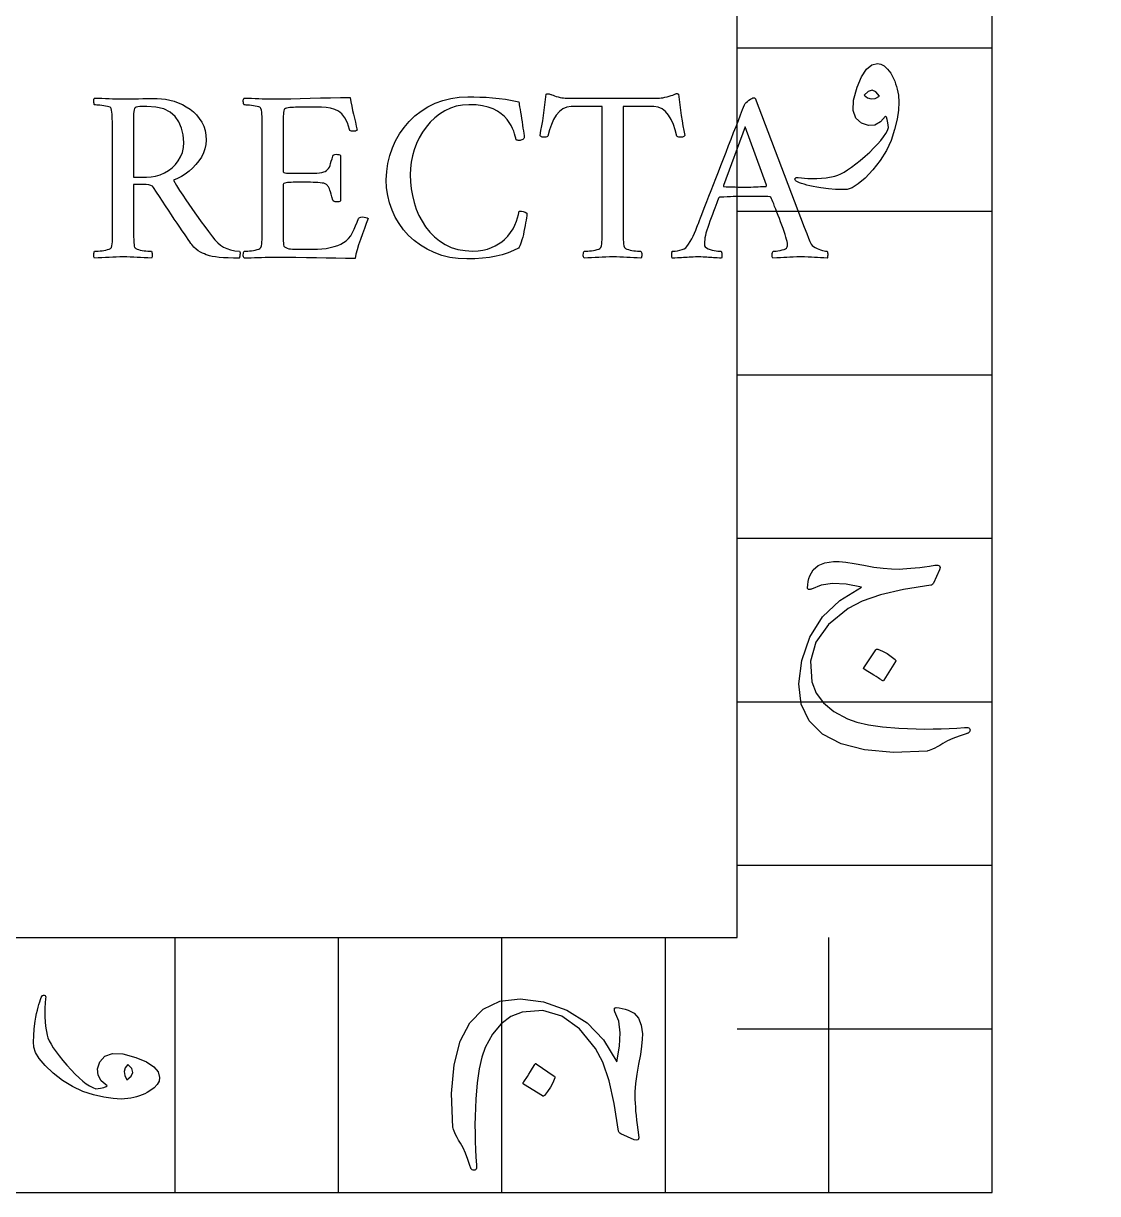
# Model space of a CAD drawing. Header units: millimetres. Extents: x -65 to 65, y -65 to 75.
# Drawn here: x 15.1 to 31.44, y -29.85 to -12.06 of the extents above; entities that cross this region are included whole.
import ezdxf

# ---------------------------------------------------------------- set-up
doc = ezdxf.new("R2010")
doc.units = ezdxf.units.MM
for name, color, linetype in [('CUT_OUTER', 1, 'Continuous'), ('ENGRAVE', 7, 'Continuous'), ('TEXT', 5, 'Continuous')]:
    doc.layers.add(name, color=color, linetype=linetype)

msp = doc.modelspace()

# ---------------------------------------------------------------- linework, layer by layer
at = {"layer": 'CUT_OUTER'}
msp.add_arc((-0.0001, -0.0002), 64.9998, 178.916906, 2.285404, dxfattribs=at)
at = {"layer": 'ENGRAVE'}
for points in [[(-29.835, 0), (-29.835, -29.835), (29.835, -29.835), (29.835, 0)], [(-25.9565, 0), (-25.9565, -25.9565), (25.9565, -25.9565), (25.9565, 0)], [(29.835, -12.4313), (25.9565, -12.4313)], [(29.835, -14.9175), (25.9565, -14.9175)], [(29.835, -17.4038), (25.9565, -17.4038)], [(29.835, -19.89), (25.9565, -19.89)], [(29.835, -22.3763), (25.9565, -22.3763)], [(29.835, -24.8625), (25.9565, -24.8625)], [(17.4038, -29.835), (17.4038, -25.9565)], [(19.89, -29.835), (19.89, -25.9565)], [(22.3763, -29.835), (22.3763, -25.9565)], [(24.8625, -29.835), (24.8625, -25.9565)], [(27.3488, -29.835), (27.3488, -25.9565)], [(29.835, -27.3488), (25.9565, -27.3488)]]:
    msp.add_lwpolyline(points, dxfattribs=at)
for radius in [63.7, 63.7, 61.9938, 58.825, 58.825, 56.3225, 51.675, 51.675, 48.945, 43.875, 43.875]:
    msp.add_circle((0, 0), radius, dxfattribs=at)
at = {"layer": 'TEXT'}
for points in [[(27.7794, -13.0258), (27.8479, -12.8667), (27.922, -12.7536), (28.0018, -12.6866), (28.0872, -12.6654), (28.1406, -12.6748), (28.1922, -12.703), (28.242, -12.7499), (28.2898, -12.8156), (28.3128, -12.8536), (28.333, -12.8925), (28.3504, -12.9324), (28.3649, -12.9732), (28.3773, -13.0152), (28.3884, -13.0586), (28.398, -13.1034), (28.4062, -13.1496), (28.4139, -13.2526), (28.4071, -13.3739), (28.3858, -13.5135), (28.3499, -13.6714), (28.2969, -13.8349), (28.2242, -13.9913), (28.1317, -14.1408), (28.0196, -14.2832), (27.9021, -14.4073), (27.7972, -14.4981), (27.705, -14.5555), (27.6255, -14.5797), (27.5443, -14.5839), (27.4509, -14.5816), (27.3454, -14.5727), (27.2276, -14.5572), (27.1679, -14.5474), (27.1127, -14.537), (27.0619, -14.5259), (27.0155, -14.514), (26.9734, -14.5019), (26.9353, -14.4901), (26.9012, -14.4785), (26.871, -14.4671), (26.8532, -14.4572), (26.841, -14.4464), (26.8344, -14.4347), (26.8335, -14.422), (26.8394, -14.4094), (26.8495, -14.4014), (26.8638, -14.3981), (26.8823, -14.3995), (27.027, -14.4136), (27.1685, -14.4145), (27.3067, -14.4023), (27.4416, -14.377), (27.4832, -14.3641), (27.5293, -14.3442), (27.5798, -14.3172), (27.6349, -14.2832), (27.6943, -14.2421), (27.7583, -14.194), (27.8266, -14.1389), (27.8995, -14.0767), (27.9708, -14.0125), (28.0346, -13.951), (28.0909, -13.8923), (28.1397, -13.8365), (28.1808, -13.7833), (28.2138, -13.7324), (28.2389, -13.6838), (28.2561, -13.6376), (28.2462, -13.5677), (28.2354, -13.5156), (28.2237, -13.4813), (28.211, -13.4649), (28.1348, -13.5548), (28.0487, -13.6029), (27.9527, -13.6092), (27.8469, -13.5738), (27.7597, -13.4973), (27.7193, -13.3805), (27.7259, -13.2233), (27.7794, -13.0258)], [(24.7721, -13.1909), (24.7963, -13.1897), (24.8238, -13.1862), (24.8545, -13.1804), (24.8885, -13.1722), (24.9218, -13.163), (24.9504, -13.1543), (24.9744, -13.1461), (24.9936, -13.1384), (25.0074, -13.1318), (25.0189, -13.1271), (25.0281, -13.1243), (25.0349, -13.1234), (25.0408, -13.1238), (25.0471, -13.1252), (25.0539, -13.1276), (25.0612, -13.1309), (25.0709, -13.2146), (25.0813, -13.297), (25.0925, -13.3779), (25.1043, -13.4574), (25.1169, -13.5355), (25.1301, -13.6122), (25.1441, -13.6875), (25.1587, -13.7614), (25.1543, -13.7654), (25.1484, -13.7699), (25.1412, -13.7748), (25.1325, -13.7802), (25.1226, -13.7849), (25.1118, -13.7877), (25.1001, -13.7887), (25.0874, -13.7877), (25.0687, -13.7865), (25.0537, -13.783), (25.0424, -13.7772), (25.0349, -13.7689), (25.0131, -13.6772), (24.9852, -13.5935), (24.9511, -13.5177), (24.911, -13.4499), (24.8646, -13.3941), (24.8116, -13.3542), (24.752, -13.3303), (24.6858, -13.3223), (24.2204, -13.3223), (24.2204, -15.1915), (24.2205, -15.2321), (24.2209, -15.2713), (24.2214, -15.309), (24.2223, -15.3454), (24.224, -15.3794), (24.2274, -15.4101), (24.2325, -15.4376), (24.2392, -15.4617), (24.2457, -15.4709), (24.2579, -15.4796), (24.2758, -15.4878), (24.2992, -15.4955), (24.3258, -15.5024), (24.3532, -15.5082), (24.3812, -15.5128), (24.4099, -15.5162), (24.4368, -15.5186), (24.4592, -15.5204), (24.4771, -15.5215), (24.4906, -15.5218), (24.4957, -15.5307), (24.4996, -15.5424), (24.5022, -15.557), (24.5038, -15.5744), (24.5037, -15.5917), (24.5014, -15.6063), (24.4971, -15.618), (24.4906, -15.6269), (24.4349, -15.6233), (24.3804, -15.6199), (24.327, -15.6167), (24.2748, -15.6138), (24.2229, -15.6113), (24.1702, -15.6095), (24.1168, -15.6085), (24.0627, -15.6081), (24.01, -15.6085), (23.9567, -15.6095), (23.903, -15.6113), (23.8488, -15.6138), (23.7941, -15.6167), (23.739, -15.6199), (23.6834, -15.6233), (23.6273, -15.6269), (23.6209, -15.618), (23.6166, -15.6063), (23.6143, -15.5917), (23.6142, -15.5744), (23.6157, -15.557), (23.6184, -15.5424), (23.6223, -15.5307), (23.6273, -15.5218), (23.641, -15.5215), (23.6593, -15.5204), (23.6822, -15.5186), (23.7099, -15.5162), (23.7396, -15.5128), (23.7686, -15.5082), (23.7968, -15.5024), (23.8244, -15.4955), (23.8484, -15.4878), (23.8662, -15.4796), (23.8775, -15.4709), (23.8826, -15.4617), (23.8893, -15.4376), (23.8943, -15.4101), (23.8977, -15.3794), (23.8995, -15.3454), (23.9003, -15.309), (23.9009, -15.2713), (23.9012, -15.2321), (23.9013, -15.1915), (23.9013, -13.3223), (23.4284, -13.3223), (23.3623, -13.3303), (23.3027, -13.3542), (23.2497, -13.3941), (23.2032, -13.4499), (23.1629, -13.5177), (23.1281, -13.5935), (23.0991, -13.6772), (23.0756, -13.7689), (23.0681, -13.7772), (23.0568, -13.783), (23.0418, -13.7865), (23.023, -13.7877), (23.0105, -13.7887), (22.9991, -13.7877), (22.9889, -13.7849), (22.9799, -13.7802), (22.972, -13.7748), (22.9653, -13.7699), (22.9598, -13.7654), (22.9555, -13.7614), (22.97, -13.6875), (22.9836, -13.6122), (22.9963, -13.5355), (23.008, -13.4574), (23.0191, -13.3779), (23.0296, -13.297), (23.0397, -13.2146), (23.0493, -13.1309), (23.0592, -13.1279), (23.07, -13.1266), (23.0817, -13.127), (23.0944, -13.129), (23.1068, -13.1319), (23.1178, -13.1351), (23.1274, -13.1385), (23.1356, -13.1421), (23.1543, -13.1497), (23.1765, -13.1576), (23.2022, -13.1657), (23.2314, -13.174), (23.2613, -13.1814), (23.2891, -13.1867), (23.3148, -13.1899), (23.3383, -13.1909)], [(28.1209, -13.1646), (28.0656, -13.0976), (28.0083, -13.0727), (27.9492, -13.09), (27.8882, -13.1496), (27.938, -13.19), (27.9933, -13.2059), (28.0543, -13.1975), (28.1209, -13.1646)], [(17.1339, -13.1984), (17.1963, -13.201), (17.2596, -13.2087), (17.3239, -13.2217), (17.3891, -13.2397), (17.4535, -13.2627), (17.5153, -13.2904), (17.5746, -13.3228), (17.6312, -13.3598), (17.6839, -13.4017), (17.7312, -13.4485), (17.773, -13.5002), (17.8095, -13.5569), (17.8391, -13.6185), (17.8602, -13.685), (17.8729, -13.7564), (17.8771, -13.8328), (17.8725, -13.898), (17.8588, -13.9623), (17.8359, -14.0256), (17.8039, -14.088), (17.7647, -14.148), (17.7204, -14.2043), (17.6709, -14.2569), (17.6162, -14.3057), (17.5584, -14.3493), (17.4994, -14.3864), (17.4392, -14.4169), (17.3779, -14.4408), (17.4262, -14.5199), (17.4736, -14.5956), (17.52, -14.6681), (17.5655, -14.7373), (17.6111, -14.8048), (17.6575, -14.872), (17.7049, -14.939), (17.7532, -15.0057), (17.8034, -15.0741), (17.8564, -15.146), (17.9123, -15.2214), (17.9709, -15.3004), (18.0112, -15.3496), (18.053, -15.3923), (18.0965, -15.4284), (18.1417, -15.458), (18.1913, -15.4817), (18.2482, -15.5002), (18.3124, -15.5136), (18.3838, -15.5218), (18.3899, -15.531), (18.3932, -15.5434), (18.3937, -15.5591), (18.3913, -15.5781), (18.3878, -15.5966), (18.3847, -15.6109), (18.3822, -15.621), (18.38, -15.6269), (18.292, -15.6261), (18.2116, -15.6236), (18.139, -15.6195), (18.0741, -15.6138), (18.0173, -15.6068), (17.9686, -15.5992), (17.9281, -15.5909), (17.8959, -15.5819), (17.8752, -15.5733), (17.8508, -15.5626), (17.8227, -15.5498), (17.7908, -15.5349), (17.7572, -15.5158), (17.7241, -15.4904), (17.6915, -15.4586), (17.6594, -15.4205), (17.6458, -15.4019), (17.6275, -15.3764), (17.6045, -15.3437), (17.5768, -15.3041), (17.5454, -15.2586), (17.5111, -15.2084), (17.4741, -15.1535), (17.4342, -15.0939), (17.3922, -15.0309), (17.3488, -14.9658), (17.304, -14.8986), (17.2578, -14.8293), (17.2113, -14.7593), (17.1658, -14.6899), (17.1212, -14.6213), (17.0776, -14.5534), (17.0593, -14.5337), (17.0344, -14.5196), (17.003, -14.5112), (16.965, -14.5084), (16.7736, -14.5084), (16.7736, -15.1915), (16.7736, -15.1971), (16.7736, -15.2028), (16.7736, -15.2084), (16.7736, -15.214), (16.7736, -15.2197), (16.7736, -15.2253), (16.7736, -15.2309), (16.7736, -15.2365), (16.7737, -15.2714), (16.774, -15.3046), (16.7746, -15.3361), (16.7755, -15.366), (16.777, -15.3938), (16.7797, -15.4191), (16.7835, -15.4417), (16.7886, -15.4617), (16.7952, -15.4709), (16.8074, -15.4796), (16.8252, -15.4878), (16.8486, -15.4955), (16.8754, -15.5024), (16.9031, -15.5082), (16.9317, -15.5128), (16.9612, -15.5162), (16.9889, -15.5186), (17.0119, -15.5204), (17.0302, -15.5215), (17.0438, -15.5218), (17.0489, -15.5307), (17.0527, -15.5424), (17.0554, -15.557), (17.057, -15.5744), (17.0568, -15.5917), (17.0546, -15.6063), (17.0503, -15.618), (17.0438, -15.6269), (16.9881, -15.6233), (16.9336, -15.6199), (16.8802, -15.6167), (16.828, -15.6138), (16.776, -15.6113), (16.7234, -15.6095), (16.67, -15.6085), (16.6159, -15.6081), (16.5631, -15.6085), (16.5099, -15.6095), (16.4562, -15.6113), (16.402, -15.6138), (16.3473, -15.6167), (16.2922, -15.6199), (16.2366, -15.6233), (16.1805, -15.6269), (16.1741, -15.618), (16.1697, -15.6063), (16.1675, -15.5917), (16.1674, -15.5744), (16.1689, -15.557), (16.1716, -15.5424), (16.1755, -15.5307), (16.1805, -15.5218), (16.1941, -15.5215), (16.2124, -15.5204), (16.2354, -15.5186), (16.2631, -15.5162), (16.2928, -15.5128), (16.3218, -15.5082), (16.35, -15.5024), (16.3776, -15.4955), (16.4016, -15.4878), (16.4193, -15.4796), (16.4307, -15.4709), (16.4358, -15.4617), (16.4425, -15.4376), (16.4475, -15.4101), (16.4509, -15.3794), (16.4527, -15.3454), (16.4535, -15.309), (16.4541, -15.2713), (16.4544, -15.2321), (16.4545, -15.1915), (16.4508, -13.6263), (16.4507, -13.5856), (16.4503, -13.5461), (16.4497, -13.5077), (16.4489, -13.4706), (16.4471, -13.4357), (16.4437, -13.4044), (16.4387, -13.3766), (16.432, -13.3523), (16.427, -13.3418), (16.4156, -13.3326), (16.3979, -13.3249), (16.3738, -13.3185), (16.3464, -13.3133), (16.3185, -13.3087), (16.2901, -13.3048), (16.2612, -13.3016), (16.2344, -13.2992), (16.212, -13.2974), (16.194, -13.2964), (16.1805, -13.296), (16.1755, -13.2871), (16.1716, -13.2754), (16.1689, -13.2608), (16.1674, -13.2435), (16.1675, -13.2261), (16.1697, -13.2116), (16.1741, -13.1998), (16.1805, -13.1909), (16.2365, -13.1929), (16.2917, -13.1951), (16.3463, -13.1976), (16.4001, -13.2003), (16.4535, -13.2028), (16.5066, -13.2045), (16.5595, -13.2056), (16.6122, -13.2059), (16.6677, -13.2057), (16.7252, -13.205), (16.785, -13.2038), (16.8468, -13.2022), (16.9119, -13.2005), (16.9814, -13.1994), (17.0554, -13.1987), (17.1339, -13.1984)], [(17.5355, -13.8665), (17.5274, -13.7518), (17.5031, -13.6479), (17.4627, -13.5548), (17.406, -13.4724), (17.3304, -13.4051), (17.2329, -13.357), (17.1136, -13.3282), (16.9725, -13.3185), (16.9534, -13.3188), (16.9298, -13.3195), (16.9018, -13.3206), (16.8693, -13.3223), (16.8382, -13.3256), (16.8144, -13.3317), (16.7979, -13.3406), (16.7886, -13.3523), (16.7819, -13.3721), (16.7769, -13.3978), (16.7735, -13.4294), (16.7717, -13.4668), (16.7709, -13.5073), (16.7703, -13.548), (16.7699, -13.5889), (16.7698, -13.6301), (16.7736, -14.3958), (16.9688, -14.3958), (17.0392, -14.3917), (17.1081, -14.3794), (17.1753, -14.3588), (17.2409, -14.3301), (17.3027, -14.294), (17.3586, -14.2513), (17.4087, -14.202), (17.4529, -14.1462), (17.4891, -14.0844), (17.5149, -14.0171), (17.5304, -13.9445), (17.5355, -13.8665)], [(18.8905, -13.2059), (19.0233, -13.2052), (19.1626, -13.2031), (19.3086, -13.1996), (19.461, -13.1947), (19.6159, -13.1897), (19.7688, -13.1862), (19.9199, -13.1841), (20.0691, -13.1834), (20.0792, -13.2514), (20.0907, -13.3167), (20.1036, -13.3791), (20.1179, -13.4386), (20.1327, -13.4973), (20.147, -13.5569), (20.1608, -13.6174), (20.1742, -13.6789), (20.1632, -13.6871), (20.1489, -13.6929), (20.1313, -13.6965), (20.1104, -13.6976), (20.0888, -13.696), (20.0728, -13.6911), (20.0625, -13.6829), (20.0578, -13.6714), (20.0248, -13.5707), (19.9856, -13.4903), (19.9403, -13.43), (19.8889, -13.3899), (19.8322, -13.3636), (19.7707, -13.3448), (19.7045, -13.3336), (19.6337, -13.3298), (19.3184, -13.3298), (19.3048, -13.3299), (19.2865, -13.3303), (19.2635, -13.3309), (19.2358, -13.3317), (19.2063, -13.333), (19.1776, -13.335), (19.15, -13.3377), (19.1232, -13.3411), (19.0998, -13.3455), (19.0819, -13.3514), (19.0697, -13.3587), (19.0632, -13.3673), (19.0581, -13.3875), (19.0543, -13.4105), (19.0516, -13.4363), (19.05, -13.4649), (19.0492, -13.4952), (19.0486, -13.5259), (19.0483, -13.5571), (19.0482, -13.5888), (19.0482, -13.6012), (19.0482, -13.6122), (19.0482, -13.6219), (19.0482, -13.6301), (19.0482, -14.3132), (19.0512, -14.32), (19.0604, -14.3254), (19.0756, -14.3294), (19.097, -14.332), (19.1221, -14.3336), (19.1486, -14.3348), (19.1765, -14.3355), (19.2058, -14.3357), (19.3972, -14.3357), (19.4593, -14.3352), (19.5141, -14.3338), (19.5616, -14.3315), (19.6018, -14.3282), (19.6359, -14.3233), (19.6651, -14.316), (19.6894, -14.3064), (19.7088, -14.2944), (19.7247, -14.2797), (19.7388, -14.2616), (19.751, -14.2402), (19.7613, -14.2156), (19.7709, -14.187), (19.781, -14.1537), (19.7916, -14.1157), (19.8026, -14.073), (19.8073, -14.0615), (19.8176, -14.0533), (19.8336, -14.0483), (19.8551, -14.0467), (19.876, -14.0479), (19.8936, -14.0514), (19.9079, -14.0573), (19.919, -14.0655), (19.919, -14.7561), (19.9096, -14.7627), (19.8964, -14.7674), (19.8795, -14.7702), (19.8589, -14.7711), (19.8385, -14.7695), (19.8223, -14.7645), (19.8103, -14.7563), (19.8026, -14.7448), (19.79, -14.6959), (19.7787, -14.6543), (19.7685, -14.6199), (19.7594, -14.5928), (19.7512, -14.5712), (19.7435, -14.5534), (19.7362, -14.5393), (19.7294, -14.529), (19.7225, -14.5209), (19.7149, -14.5135), (19.7065, -14.5069), (19.6975, -14.5009), (19.6851, -14.4939), (19.6665, -14.4882), (19.6419, -14.4836), (19.6112, -14.4802), (19.5766, -14.4776), (19.5403, -14.4755), (19.5024, -14.4739), (19.4629, -14.4727), (19.4231, -14.4719), (19.3846, -14.4713), (19.3471, -14.471), (19.3109, -14.4708), (19.2857, -14.471), (19.2588, -14.4713), (19.2303, -14.4719), (19.2002, -14.4727), (19.1703, -14.4739), (19.1425, -14.4755), (19.1168, -14.4776), (19.0932, -14.4802), (19.0735, -14.4839), (19.0594, -14.4891), (19.051, -14.4961), (19.0482, -14.5046), (19.0482, -15.2028), (19.0482, -15.207), (19.0482, -15.2121), (19.0482, -15.2182), (19.0482, -15.2253), (19.0483, -15.2534), (19.0486, -15.2853), (19.0492, -15.321), (19.05, -15.3604), (19.0518, -15.3972), (19.0552, -15.4252), (19.0602, -15.4442), (19.0669, -15.4542), (19.0867, -15.4661), (19.1087, -15.4754), (19.1327, -15.482), (19.1589, -15.4861), (19.19, -15.4886), (19.2288, -15.4904), (19.2754, -15.4914), (19.3297, -15.4918), (19.5061, -15.4918), (19.5715, -15.4901), (19.6365, -15.4852), (19.701, -15.477), (19.7651, -15.4655), (19.8256, -15.451), (19.8795, -15.4336), (19.9269, -15.4134), (19.9677, -15.3904), (20.0086, -15.3612), (20.0447, -15.3262), (20.0761, -15.2852), (20.1029, -15.2384), (20.127, -15.1876), (20.1507, -15.1347), (20.174, -15.0797), (20.1967, -15.0226), (20.2028, -15.0127), (20.2136, -15.0057), (20.2291, -15.0015), (20.2493, -15.0001), (20.2802, -15.0015), (20.3056, -15.0057), (20.3253, -15.0127), (20.3393, -15.0226), (20.3125, -15.0988), (20.2844, -15.1774), (20.2552, -15.2584), (20.2249, -15.3416), (20.1966, -15.423), (20.1737, -15.4983), (20.1562, -15.5675), (20.1442, -15.6307), (19.9961, -15.6302), (19.8486, -15.6288), (19.7015, -15.6264), (19.5549, -15.6231), (19.4038, -15.6199), (19.2433, -15.6175), (19.0735, -15.6161), (18.8943, -15.6156), (18.8321, -15.616), (18.7732, -15.617), (18.7176, -15.6188), (18.6653, -15.6213), (18.6142, -15.6237), (18.5621, -15.6255), (18.5091, -15.6265), (18.4551, -15.6269), (18.4487, -15.618), (18.4443, -15.6063), (18.4421, -15.5917), (18.442, -15.5744), (18.4435, -15.557), (18.4462, -15.5424), (18.4501, -15.5307), (18.4551, -15.5218), (18.4687, -15.5215), (18.487, -15.5204), (18.51, -15.5186), (18.5377, -15.5162), (18.5674, -15.5128), (18.5963, -15.5082), (18.6246, -15.5024), (18.6522, -15.4955), (18.6762, -15.4878), (18.6939, -15.4796), (18.7053, -15.4709), (18.7103, -15.4617), (18.717, -15.4376), (18.7221, -15.4101), (18.7255, -15.3794), (18.7272, -15.3454), (18.7281, -15.309), (18.7286, -15.2713), (18.729, -15.2321), (18.7291, -15.1915), (18.7291, -13.6263), (18.729, -13.5856), (18.7286, -13.5461), (18.7281, -13.5077), (18.7272, -13.4706), (18.7255, -13.4357), (18.7221, -13.4044), (18.717, -13.3766), (18.7103, -13.3523), (18.7053, -13.3418), (18.6939, -13.3326), (18.6762, -13.3249), (18.6522, -13.3185), (18.6246, -13.3133), (18.5963, -13.3087), (18.5674, -13.3048), (18.5377, -13.3016), (18.51, -13.2992), (18.487, -13.2974), (18.4687, -13.2964), (18.4551, -13.296), (18.4501, -13.2871), (18.4462, -13.2754), (18.4435, -13.2608), (18.442, -13.2435), (18.4421, -13.2261), (18.4443, -13.2116), (18.4487, -13.1998), (18.4551, -13.1909), (18.5112, -13.1929), (18.5668, -13.1951), (18.6219, -13.1976), (18.6766, -13.2003), (18.7308, -13.2028), (18.7845, -13.2045), (18.8377, -13.2056), (18.8905, -13.2059)], [(21.8557, -13.1722), (21.9469, -13.1731), (22.0401, -13.1759), (22.1355, -13.1806), (22.2329, -13.1872), (22.3318, -13.1965), (22.4314, -13.2097), (22.5317, -13.2266), (22.6327, -13.2472), (22.6335, -13.252), (22.636, -13.2665), (22.6401, -13.2905), (22.6458, -13.3242), (22.6525, -13.3643), (22.6594, -13.4077), (22.6666, -13.4544), (22.674, -13.5043), (22.6814, -13.5548), (22.6885, -13.6029), (22.6954, -13.6486), (22.7021, -13.692), (22.7079, -13.7299), (22.712, -13.7591), (22.7144, -13.7796), (22.7153, -13.7915), (22.7153, -13.799), (22.7115, -13.8065), (22.704, -13.814), (22.6927, -13.8215), (22.6794, -13.8281), (22.6655, -13.8328), (22.6512, -13.8356), (22.6364, -13.8365), (22.6238, -13.8358), (22.612, -13.8337), (22.6013, -13.8302), (22.5914, -13.8253), (22.5864, -13.8018), (22.5787, -13.7727), (22.5685, -13.738), (22.5557, -13.6976), (22.5389, -13.654), (22.5163, -13.6094), (22.4882, -13.5639), (22.4544, -13.5175), (22.4137, -13.4723), (22.3648, -13.4307), (22.3077, -13.3925), (22.2423, -13.3579), (22.1673, -13.3292), (22.0809, -13.3087), (21.9833, -13.2964), (21.8745, -13.2923), (21.7755, -13.298), (21.6812, -13.3153), (21.5916, -13.344), (21.5067, -13.3842), (21.427, -13.4342), (21.3532, -13.4921), (21.2853, -13.5581), (21.2233, -13.6319), (21.1677, -13.7119), (21.1191, -13.7962), (21.0776, -13.8846), (21.0431, -13.9773), (21.016, -14.0722), (20.9967, -14.1673), (20.985, -14.2626), (20.9812, -14.3582), (20.9848, -14.4647), (20.9957, -14.5703), (21.0139, -14.6749), (21.0394, -14.7786), (21.0722, -14.8794), (21.1125, -14.9752), (21.1604, -15.0661), (21.2158, -15.1521), (21.2786, -15.2314), (21.349, -15.3022), (21.4269, -15.3646), (21.5123, -15.4186), (21.6053, -15.4621), (21.7061, -15.4932), (21.8146, -15.5118), (21.9308, -15.518), (22.0121, -15.5148), (22.087, -15.5049), (22.1556, -15.4885), (22.2179, -15.4655), (22.2746, -15.4381), (22.3263, -15.4083), (22.3731, -15.3761), (22.415, -15.3416), (22.4657, -15.2914), (22.5088, -15.2384), (22.5445, -15.1826), (22.5726, -15.1239), (22.5952, -15.0658), (22.6139, -15.0113), (22.6289, -14.9607), (22.6402, -14.9137), (22.6714, -14.9128), (22.7012, -14.9175), (22.7296, -14.9278), (22.7566, -14.9438), (22.7557, -14.9602), (22.7533, -14.9832), (22.7492, -15.0127), (22.7434, -15.0489), (22.7365, -15.0891), (22.7289, -15.131), (22.7205, -15.1745), (22.7115, -15.2197), (22.7019, -15.2643), (22.6918, -15.3064), (22.6812, -15.346), (22.6702, -15.3829), (22.6592, -15.4153), (22.6486, -15.4411), (22.6386, -15.4603), (22.6289, -15.473), (22.5513, -15.5117), (22.4685, -15.5453), (22.3805, -15.5736), (22.2874, -15.5969), (22.1877, -15.6149), (22.08, -15.6278), (21.9643, -15.6356), (21.8407, -15.6382), (21.7084, -15.6322), (21.5817, -15.6142), (21.4607, -15.5843), (21.3453, -15.5424), (21.2365, -15.4901), (21.1355, -15.4289), (21.0423, -15.3588), (20.9568, -15.2797), (20.8798, -15.1931), (20.8123, -15.1005), (20.7541, -15.0017), (20.7053, -14.8969), (20.6667, -14.7872), (20.6391, -14.674), (20.6226, -14.5573), (20.6171, -14.4371), (20.6228, -14.3096), (20.6401, -14.186), (20.6688, -14.0665), (20.7091, -13.951), (20.7596, -13.8406), (20.8193, -13.7366), (20.8882, -13.6389), (20.9662, -13.5475), (21.0526, -13.4641), (21.1468, -13.3903), (21.2487, -13.3262), (21.3584, -13.2716), (21.4746, -13.2281), (21.5963, -13.197), (21.7233, -13.1784), (21.8557, -13.1722)], [(25.3614, -15.1052), (25.3637, -15.0994), (25.3703, -15.0822), (25.3815, -15.0534), (25.3971, -15.0132), (25.4164, -14.9631), (25.4388, -14.9048), (25.4643, -14.8383), (25.4928, -14.7636), (25.5239, -14.6826), (25.5571, -14.5971), (25.5924, -14.5071), (25.6298, -14.4127), (25.6684, -14.3153), (25.7072, -14.2165), (25.7463, -14.1164), (25.7856, -14.0148), (25.8246, -13.9136), (25.863, -13.8145), (25.9006, -13.7175), (25.9376, -13.6226), (25.9731, -13.5315), (26.0066, -13.4462), (26.0379, -13.3664), (26.0671, -13.2923), (26.0768, -13.2768), (26.091, -13.2604), (26.1097, -13.243), (26.1328, -13.2247), (26.1566, -13.2083), (26.1773, -13.1965), (26.195, -13.1895), (26.2097, -13.1872), (26.2131, -13.1873), (26.2158, -13.1876), (26.2178, -13.1882), (26.2191, -13.189), (26.2204, -13.1901), (26.2224, -13.1914), (26.2251, -13.1929), (26.2285, -13.1947), (26.9754, -15.154), (27.0122, -15.2506), (27.0402, -15.3229), (27.0592, -15.3707), (27.0692, -15.3942), (27.0809, -15.4141), (27.0969, -15.4327), (27.1175, -15.4498), (27.1424, -15.4655), (27.1697, -15.4795), (27.1969, -15.4913), (27.2241, -15.501), (27.2513, -15.5087), (27.276, -15.5144), (27.2959, -15.5185), (27.3108, -15.521), (27.3207, -15.5218), (27.3271, -15.5325), (27.331, -15.5457), (27.3327, -15.5616), (27.332, -15.58), (27.3301, -15.5977), (27.3282, -15.6114), (27.3264, -15.6212), (27.3245, -15.6269), (27.2715, -15.6233), (27.2213, -15.6199), (27.1739, -15.6167), (27.1293, -15.6138), (27.084, -15.6113), (27.0345, -15.6095), (26.9808, -15.6085), (26.9229, -15.6081), (26.8618, -15.6085), (26.806, -15.6095), (26.7557, -15.6113), (26.7108, -15.6138), (26.6659, -15.6167), (26.6156, -15.6199), (26.5598, -15.6233), (26.4987, -15.6269), (26.4923, -15.618), (26.4879, -15.6063), (26.4857, -15.5917), (26.4856, -15.5744), (26.4873, -15.557), (26.4907, -15.5424), (26.4958, -15.5307), (26.5025, -15.5218), (26.5217, -15.521), (26.5456, -15.5185), (26.5743, -15.5144), (26.6076, -15.5087), (26.6404, -15.5015), (26.6676, -15.4932), (26.6892, -15.4837), (26.7052, -15.473), (26.7117, -15.4641), (26.7164, -15.4524), (26.7192, -15.4378), (26.7202, -15.4205), (26.7187, -15.4006), (26.7141, -15.3749), (26.7065, -15.3434), (26.6958, -15.306), (26.6828, -15.2643), (26.6681, -15.2201), (26.6518, -15.1733), (26.6338, -15.1239), (26.6151, -15.0736), (26.5963, -15.024), (26.5775, -14.9751), (26.5588, -14.9269), (26.5408, -14.8811), (26.5245, -14.8396), (26.5099, -14.8023), (26.4968, -14.7692), (26.4862, -14.7421), (26.4786, -14.7228), (26.474, -14.7112), (26.4725, -14.7073), (26.472, -14.7068), (26.4706, -14.7054), (26.4682, -14.7031), (26.4649, -14.6998), (26.4612, -14.6965), (26.4574, -14.6942), (26.4537, -14.6928), (26.4499, -14.6923), (26.4201, -14.6907), (26.3871, -14.6895), (26.3507, -14.6888), (26.3111, -14.6885), (26.2705, -14.6885), (26.2313, -14.6885), (26.1935, -14.6885), (26.1572, -14.6885), (26.1478, -14.6885), (26.1384, -14.6885), (26.129, -14.6885), (26.1196, -14.6885), (26.1105, -14.6885), (26.1018, -14.6885), (26.0936, -14.6885), (26.0858, -14.6885), (26.0317, -14.6887), (25.9817, -14.689), (25.9359, -14.6896), (25.8944, -14.6904), (25.8522, -14.6917), (25.8043, -14.6937), (25.7509, -14.6964), (25.6917, -14.6998), (25.6896, -14.7002), (25.687, -14.7012), (25.684, -14.703), (25.6805, -14.7054), (25.6772, -14.7079), (25.6748, -14.7097), (25.6734, -14.7107), (25.673, -14.7111), (25.6712, -14.7158), (25.6659, -14.7298), (25.6571, -14.7533), (25.6448, -14.7861), (25.63, -14.8254), (25.6139, -14.8682), (25.5963, -14.9146), (25.5773, -14.9644), (25.5581, -15.0152), (25.5402, -15.0644), (25.5234, -15.1119), (25.5078, -15.1577), (25.4925, -15.2028), (25.4801, -15.244), (25.4709, -15.2816), (25.4647, -15.3154), (25.4605, -15.3456), (25.4576, -15.3726), (25.4559, -15.3963), (25.4553, -15.4167), (25.4589, -15.4363), (25.4698, -15.4538), (25.488, -15.4691), (25.5134, -15.4824), (25.5428, -15.4935), (25.5726, -15.5026), (25.6028, -15.5095), (25.6336, -15.5143), (25.6616, -15.5176), (25.6838, -15.5199), (25.7001, -15.5213), (25.7105, -15.5218), (25.714, -15.5276), (25.7171, -15.5373), (25.7197, -15.551), (25.7218, -15.5687), (25.7229, -15.5871), (25.7227, -15.603), (25.7211, -15.6162), (25.718, -15.6269), (25.6836, -15.625), (25.6519, -15.6231), (25.6226, -15.6213), (25.596, -15.6194), (25.5707, -15.6175), (25.5454, -15.6156), (25.52, -15.6138), (25.4947, -15.6119), (25.4674, -15.6102), (25.436, -15.6091), (25.4007, -15.6084), (25.3614, -15.6081), (25.3218, -15.6084), (25.2854, -15.6091), (25.2524, -15.6102), (25.2226, -15.6119), (25.1944, -15.6138), (25.1663, -15.6156), (25.1381, -15.6175), (25.11, -15.6194), (25.0799, -15.6213), (25.0461, -15.6231), (25.0086, -15.625), (24.9673, -15.6269), (24.964, -15.6212), (24.9617, -15.6114), (24.9603, -15.5977), (24.9598, -15.58), (24.9603, -15.5616), (24.9617, -15.5457), (24.964, -15.5325), (24.9673, -15.5218), (24.9871, -15.5207), (25.0128, -15.5176), (25.0444, -15.5123), (25.0818, -15.5049), (25.1188, -15.4952), (25.1489, -15.4829), (25.1722, -15.468), (25.1888, -15.4505), (25.2159, -15.4138), (25.2409, -15.3749), (25.2637, -15.334), (25.2845, -15.291), (25.3041, -15.2463), (25.3234, -15.2004), (25.3425, -15.1534), (25.3614, -15.1052)], [(26.0783, -13.6301), (25.7443, -14.5234), (25.7444, -14.5239), (25.7448, -14.5253), (25.7453, -14.5276), (25.7462, -14.5309), (25.7472, -14.5342), (25.7485, -14.5365), (25.75, -14.5379), (25.7518, -14.5384), (25.7892, -14.5402), (25.8301, -14.5417), (25.8746, -14.543), (25.9226, -14.544), (25.9698, -14.5449), (26.0122, -14.5454), (26.0496, -14.5458), (26.0821, -14.5459), (26.1242, -14.5457), (26.1642, -14.545), (26.2021, -14.5438), (26.2379, -14.5422), (26.2734, -14.5403), (26.3106, -14.5384), (26.3494, -14.5365), (26.3899, -14.5346), (26.3933, -14.5341), (26.396, -14.5323), (26.398, -14.5294), (26.3993, -14.5253), (26.4001, -14.5212), (26.4007, -14.5182), (26.401, -14.5165), (26.4011, -14.5159)], [(29.0311, -20.3644), (28.9411, -20.5671), (28.9328, -20.5805), (28.9232, -20.5906), (28.9122, -20.5974), (28.8998, -20.6009), (28.4834, -20.6666), (28.135, -20.7473), (27.8547, -20.843), (27.6424, -20.9537), (27.3447, -21.1965), (27.1535, -21.4632), (27.0688, -21.7539), (27.0906, -22.0685), (27.1568, -22.2388), (27.2689, -22.3894), (27.427, -22.5203), (27.6311, -22.6315), (27.7744, -22.6812), (27.953, -22.7216), (28.1667, -22.7525), (28.4156, -22.7741), (28.5479, -22.7804), (28.6783, -22.7844), (28.8069, -22.7861), (28.9335, -22.7854), (29.0579, -22.7826), (29.1794, -22.7779), (29.2981, -22.7713), (29.414, -22.7629), (29.4412, -22.761), (29.4628, -22.7629), (29.4787, -22.7685), (29.4891, -22.7779), (29.4947, -22.7894), (29.4966, -22.8013), (29.4947, -22.8138), (29.4891, -22.8267), (29.485, -22.8336), (29.4801, -22.8393), (29.4746, -22.8439), (29.4684, -22.8473), (29.4617, -22.8502), (29.4548, -22.8534), (29.4477, -22.8568), (29.4403, -22.8604), (29.3321, -22.8949), (29.2366, -22.9308), (29.1538, -22.9681), (29.0837, -23.0068), (29.0388, -23.0347), (28.9978, -23.0584), (28.9609, -23.0779), (28.9279, -23.0932), (28.8994, -23.1049), (28.8758, -23.1138), (28.8572, -23.1199), (28.8435, -23.1232), (28.3302, -23.1422), (27.8938, -23.1054), (27.5345, -23.0127), (27.252, -22.8642), (27.0479, -22.6606), (26.9273, -22.4063), (26.8903, -22.1013), (26.9367, -21.7457), (27.0596, -21.3875), (27.252, -21.0823), (27.5138, -20.8301), (27.8451, -20.6309), (27.6105, -20.5861), (27.4059, -20.5755), (27.2314, -20.5992), (27.0869, -20.6572), (27.0742, -20.6619), (27.0625, -20.6647), (27.0517, -20.6656), (27.0418, -20.6647), (27.0336, -20.6616), (27.0277, -20.6562), (27.0242, -20.6485), (27.0231, -20.6384), (27.0282, -20.5917), (27.0362, -20.5455), (27.047, -20.4998), (27.0606, -20.4545), (27.1084, -20.3665), (27.1844, -20.3015), (27.2886, -20.2595), (27.4209, -20.2405), (27.5047, -20.2412), (27.6095, -20.2509), (27.7355, -20.2694), (27.8826, -20.2968), (28.0344, -20.3243), (28.1744, -20.3428), (28.3027, -20.3524), (28.4193, -20.3531), (28.4754, -20.3507), (28.5347, -20.347), (28.5974, -20.3422), (28.6633, -20.3363), (28.7325, -20.3289), (28.805, -20.3198), (28.8808, -20.3092), (28.9598, -20.2968), (29.0051, -20.2954), (29.0321, -20.3062), (29.0408, -20.3292), (29.0311, -20.3644)], [(28.0628, -21.5805), (28.0674, -21.5758), (28.074, -21.573), (28.0825, -21.5721), (28.0928, -21.573), (28.1657, -21.6026), (28.2345, -21.6387), (28.299, -21.6814), (28.3593, -21.7307), (28.3651, -21.7382), (28.3677, -21.7457), (28.367, -21.7532), (28.363, -21.7607), (28.1866, -22.0459), (28.18, -22.0528), (28.1716, -22.0544), (28.1613, -22.0509), (28.1491, -22.0422), (28.1385, -22.0347), (28.1219, -22.0234), (28.0991, -22.0084), (28.0703, -21.9896), (28.0348, -21.9671), (27.9924, -21.9409), (27.9429, -21.9108), (27.8863, -21.877), (27.8788, -21.8714), (27.8751, -21.8658), (27.8751, -21.8602), (27.8788, -21.8545)], [(16.8092, -27.7794), (16.9683, -27.8479), (17.0814, -27.922), (17.1484, -28.0018), (17.1696, -28.0872), (17.1602, -28.1406), (17.132, -28.1922), (17.0851, -28.242), (17.0194, -28.2898), (16.9814, -28.3128), (16.9425, -28.333), (16.9026, -28.3504), (16.8618, -28.3649), (16.8198, -28.3773), (16.7764, -28.3884), (16.7316, -28.398), (16.6854, -28.4062), (16.5824, -28.4139), (16.4611, -28.4071), (16.3215, -28.3858), (16.1636, -28.3499), (16.0001, -28.2969), (15.8437, -28.2242), (15.6942, -28.1317), (15.5518, -28.0196), (15.4277, -27.9021), (15.3369, -27.7972), (15.2795, -27.705), (15.2553, -27.6255), (15.2511, -27.5443), (15.2534, -27.4509), (15.2623, -27.3454), (15.2778, -27.2276), (15.2876, -27.1679), (15.298, -27.1127), (15.3091, -27.0619), (15.321, -27.0155), (15.3331, -26.9734), (15.3449, -26.9353), (15.3565, -26.9012), (15.3679, -26.871), (15.3778, -26.8532), (15.3886, -26.841), (15.4003, -26.8344), (15.413, -26.8335), (15.4256, -26.8394), (15.4336, -26.8495), (15.4369, -26.8638), (15.4355, -26.8823), (15.4214, -27.027), (15.4205, -27.1685), (15.4327, -27.3067), (15.458, -27.4416), (15.4709, -27.4832), (15.4908, -27.5293), (15.5178, -27.5798), (15.5518, -27.6349), (15.5929, -27.6943), (15.641, -27.7583), (15.6961, -27.8266), (15.7583, -27.8995), (15.8225, -27.9708), (15.884, -28.0346), (15.9427, -28.0909), (15.9985, -28.1397), (16.0517, -28.1808), (16.1026, -28.2138), (16.1512, -28.2389), (16.1974, -28.2561), (16.2673, -28.2462), (16.3194, -28.2354), (16.3537, -28.2237), (16.3701, -28.211), (16.2802, -28.1348), (16.2321, -28.0487), (16.2258, -27.9527), (16.2612, -27.8469), (16.3377, -27.7597), (16.4545, -27.7193), (16.6117, -27.7259), (16.8092, -27.7794)], [(24.3881, -29.0311), (24.1854, -28.9411), (24.172, -28.9328), (24.1619, -28.9232), (24.1551, -28.9122), (24.1516, -28.8998), (24.0859, -28.4834), (24.0052, -28.135), (23.9095, -27.8547), (23.7988, -27.6424), (23.556, -27.3447), (23.2893, -27.1535), (22.9986, -27.0688), (22.684, -27.0906), (22.5137, -27.1568), (22.3631, -27.2689), (22.2322, -27.427), (22.121, -27.6311), (22.0713, -27.7744), (22.0309, -27.953), (22, -28.1667), (21.9784, -28.4156), (21.9721, -28.5479), (21.9681, -28.6783), (21.9664, -28.8069), (21.9671, -28.9335), (21.9699, -29.0579), (21.9746, -29.1794), (21.9812, -29.2981), (21.9896, -29.414), (21.9915, -29.4412), (21.9896, -29.4628), (21.984, -29.4787), (21.9746, -29.4891), (21.9631, -29.4947), (21.9512, -29.4966), (21.9387, -29.4947), (21.9258, -29.4891), (21.9189, -29.485), (21.9132, -29.4801), (21.9086, -29.4746), (21.9052, -29.4684), (21.9023, -29.4617), (21.8991, -29.4548), (21.8957, -29.4477), (21.8921, -29.4403), (21.8576, -29.3321), (21.8217, -29.2366), (21.7844, -29.1538), (21.7457, -29.0837), (21.7178, -29.0388), (21.6941, -28.9978), (21.6746, -28.9609), (21.6593, -28.9279), (21.6476, -28.8994), (21.6387, -28.8758), (21.6326, -28.8572), (21.6293, -28.8435), (21.6103, -28.3302), (21.6471, -27.8938), (21.7398, -27.5345), (21.8883, -27.252), (22.0919, -27.0479), (22.3462, -26.9273), (22.6512, -26.8903), (23.0068, -26.9367), (23.365, -27.0596), (23.6702, -27.252), (23.9224, -27.5138), (24.1216, -27.8451), (24.1664, -27.6105), (24.177, -27.4059), (24.1533, -27.2314), (24.0953, -27.0869), (24.0906, -27.0742), (24.0878, -27.0625), (24.0869, -27.0517), (24.0878, -27.0418), (24.0909, -27.0336), (24.0963, -27.0277), (24.104, -27.0242), (24.1141, -27.0231), (24.1608, -27.0282), (24.207, -27.0362), (24.2527, -27.047), (24.298, -27.0606), (24.386, -27.1084), (24.451, -27.1844), (24.493, -27.2886), (24.512, -27.4209), (24.5113, -27.5047), (24.5016, -27.6095), (24.4831, -27.7355), (24.4557, -27.8826), (24.4282, -28.0344), (24.4097, -28.1744), (24.4001, -28.3027), (24.3994, -28.4193), (24.4018, -28.4754), (24.4055, -28.5347), (24.4103, -28.5974), (24.4162, -28.6633), (24.4236, -28.7325), (24.4327, -28.805), (24.4433, -28.8808), (24.4557, -28.9598), (24.4571, -29.0051), (24.4463, -29.0321), (24.4233, -29.0408), (24.3881, -29.0311)], [(16.6704, -28.1209), (16.7374, -28.0656), (16.7623, -28.0083), (16.745, -27.9492), (16.6854, -27.8882), (16.645, -27.938), (16.6291, -27.9933), (16.6375, -28.0543), (16.6704, -28.1209)], [(23.172, -28.0628), (23.1767, -28.0674), (23.1795, -28.074), (23.1804, -28.0825), (23.1795, -28.0928), (23.1499, -28.1657), (23.1138, -28.2345), (23.0711, -28.299), (23.0218, -28.3593), (23.0143, -28.3651), (23.0068, -28.3677), (22.9993, -28.367), (22.9918, -28.363), (22.7066, -28.1866), (22.6997, -28.18), (22.6981, -28.1716), (22.7016, -28.1613), (22.7103, -28.1491), (22.7178, -28.1385), (22.7291, -28.1219), (22.7441, -28.0991), (22.7629, -28.0703), (22.7854, -28.0348), (22.8116, -27.9924), (22.8417, -27.9429), (22.8755, -27.8863), (22.8811, -27.8788), (22.8867, -27.8751), (22.8923, -27.8751), (22.898, -27.8788)]]:
    msp.add_lwpolyline(points, close=True, dxfattribs=at)

doc.saveas('drawing.dxf')
